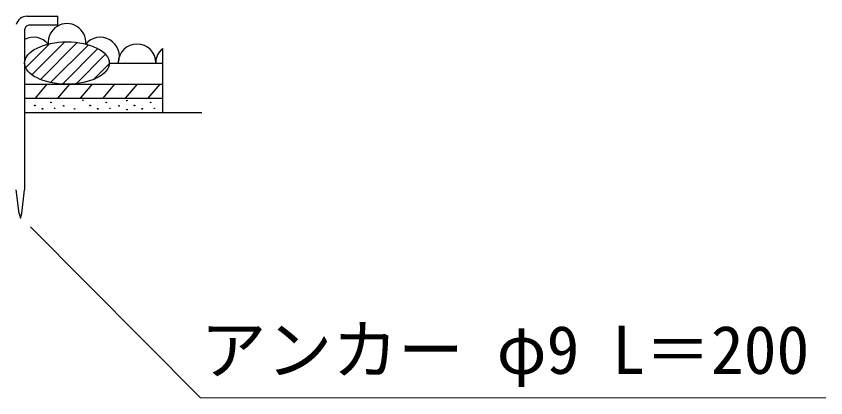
# Model space of a CAD drawing. Units: millimetres, scale not verified. Extents: x 200 to 8200, y 200 to 5838.
# Drawn here: x 3187 to 4048, y 3373 to 3778 of the extents above; entities that cross this region are included whole.
import ezdxf
from ezdxf.enums import TextEntityAlignment as Align

# ---------------------------------------------------------------- set-up
doc = ezdxf.new("R2010")
doc.units = ezdxf.units.MM
doc.header["$LTSCALE"] = 20
doc.layers.add('C-STR', color=7, linetype='Continuous', lineweight=25)
doc.layers.add('C-STR-HTXT', color=1, linetype='Continuous', lineweight=13)
doc.styles.add('ＭＳ ゴシック', font='')
doc.styles.get('ＭＳ ゴシック').set_extended_font_data('MS Gothic')

msp = doc.modelspace()

# ---------------------------------------------------------------- linework, layer by layer
at = {"layer": 'C-STR'}
for p, q in [((3198.47, 3778.34), (3231.42, 3778.34)), ((3231.42, 3768.73), (3231.42, 3778.34)), ((3195.95, 3763.74), (3195.95, 3593.74)), ((3231.42, 3768.73), (3201.36, 3768.73)), ((3342.59, 3744.02), (3342.59, 3676.09)), ((3285.95, 3728.59), (3342.59, 3728.59)), ((3195.95, 3706.09), (3342.59, 3706.09)), ((3219.59, 3706.09), (3207, 3691.09)), ((3243.59, 3706.09), (3231, 3691.09)), ((3267.59, 3706.09), (3255, 3691.09)), ((3291.59, 3706.09), (3279, 3691.09)), ((3315.59, 3706.09), (3303, 3691.09)), ((3339.59, 3706.09), (3327, 3691.09)), ((3195.95, 3691.09), (3342.59, 3691.09)), ((3195.95, 3676.09), (3384.35, 3676.09)), ((3189.95, 3568.74), (3186.95, 3593.74)), ((3192.95, 3568.74), (3195.95, 3593.74)), ((3189.95, 3568.74), (3191.45, 3563.74)), ((3191.45, 3563.74), (3192.95, 3568.74))]:
    msp.add_line(p, q, dxfattribs=at)
at = {"layer": 'C-STR', "color": 3}
for p, q in [((3197.06, 3723.81), (3222.33, 3749.08)), ((3203.51, 3716.11), (3238.32, 3750.92)), ((3251.95, 3750.41), (3212.64, 3711.11)), ((3223.53, 3707.85), (3263.69, 3748.01)), ((3273.79, 3743.98), (3236.05, 3706.23)), ((3250.58, 3706.61), (3281.89, 3737.93)), ((3285.92, 3727.82), (3269.17, 3711.07))]:
    msp.add_line(p, q, dxfattribs=at)
at = {"layer": 'C-STR'}
for centre in [(3223.87, 3686.68), (3257.99, 3689.03), (3282.75, 3686.68), (3304.71, 3688.62), (3329.9, 3686.68), (3206.78, 3683.42), (3214.92, 3679.86), (3227.78, 3680.39), (3237.54, 3683.09), (3249.1, 3679.77), (3265.66, 3683.42), (3273.8, 3679.86), (3286.66, 3680.39), (3296.42, 3683.09), (3304.92, 3679.06), (3312.81, 3683.42), (3320.95, 3679.86), (3333.81, 3680.39)]:
    msp.add_circle(centre, 0.3, dxfattribs=at)
for centre, radius, start, end in [((3198.63, 3766.22), 12.12, 90.74558, 164.52089), ((3200.95, 3763.74), 5, 85.32404, 180), ((3240.95, 3750.52), 20, 354.93312, 185.18666), ((3205.54, 3735.58), 20.33, 40.38159, 118.14041), ((3276.36, 3735.58), 20.33, 340.38159, 139.61841), ((3315.51, 3728.76), 20, 0, 180), ((3355.51, 3728.76), 20, 130.25143, 180)]:
    msp.add_arc(centre, radius, start, end, dxfattribs=at)
at = {"layer": 'C-STR', "color": 3}
msp.add_ellipse((3240.95, 3728.59), major_axis=(45, 0), ratio=0.5, dxfattribs=at)
at = {"layer": 'C-STR-HTXT'}
for p, q in [((3202.04, 3554.39), (3383.1, 3372.75)), ((3383.1, 3372.75), (4048.1, 3372.75))]:
    msp.add_line(p, q, dxfattribs=at)

# ---------------------------------------------------------------- texts
at = {"layer": 'C-STR-HTXT', "color": 7, "style": 'ＭＳ ゴシック'}
msp.add_text('アンカー φ9 L＝200', height=51.32, dxfattribs=at).set_placement((3383.1, 3382.75), align=Align.BOTTOM_LEFT)

doc.saveas('drawing.dxf')
